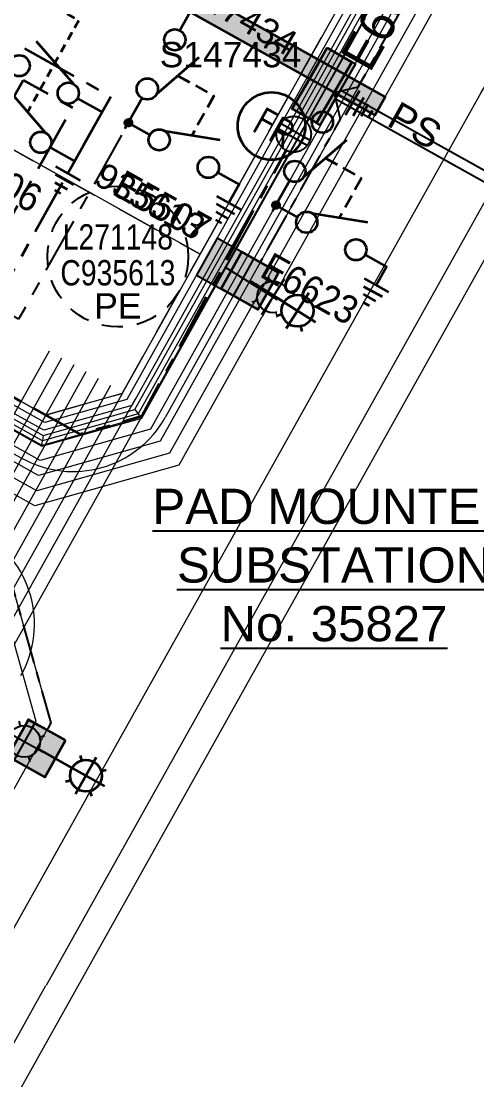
# Model space of a CAD drawing. Header units: metres. Extents: x 0 to 311631, y 0 to 6270612.
# Drawn here: x 311263.6 to 311296, y 6270186 to 6270261.2 of the extents above; entities that cross this region are included whole.
import ezdxf
from ezdxf.enums import TextEntityAlignment as Align

# ---------------------------------------------------------------- set-up
doc = ezdxf.new("R2010")
doc.units = ezdxf.units.M
for name, pattern in [('Cable Exist UG', [7, 4, -1, 1, -1]), ('CENTERX2', [4, 2.5, -0.5, 0.5, -0.5]), ('Dash', [5, 3, -2]), ('DASHED', [19.05, 12.7, -6.35])]:
    doc.linetypes.add(name, pattern=pattern)
doc.layers.get('0').update_dxf_attribs({"color": 6})
for name, color, linetype, lineweight in [('_User Miscellaneous1', 30, 'Continuous', 13), ('_User_HV_Exist', 1, 'Continuous', 35), ('_User_LV_Exist', 5, 'Continuous', 35), ('_User_SL_Exist', 4, 'Continuous', 35), ('Cadastre Developer_SP_EXT', 98, 'Continuous', 15), ('Cadastre Developer_SP_NEW', 92, 'Continuous', 15)]:
    doc.layers.add(name, color=color, linetype=linetype, lineweight=lineweight)
doc.layers.add('_User Miscellaneous10', color=252, linetype='Continuous', lineweight=13, plot=False, transparency=0.75)
doc.layers.add('Cadastre Roads_SP_NEW', color=214, linetype='Continuous', lineweight=15, transparency=0.65)
for name, color, linetype in [('Equip_LV_NEW', 2, 'Continuous'), ('Equip_SP_SL_EXT', 7, 'Continuous'), ('Equip_SP_SL_NEW', 2, 'Continuous'), ('Mains_HV_New_V17', 2, 'Cable x'), ('Mains_LV_New_T84', 2, 'Cable x'), ('Notes_SL_MISC', 4, 'Continuous'), ('SupportsUG_SP_LV_EXT', 7, 'Continuous'), ('SupportsUG_SP_LV_NEW', 2, 'Continuous'), ('SupportsUG_SP_LV_SL_NEW', 2, 'Continuous')]:
    doc.layers.add(name, color=color, linetype=linetype)
doc.styles.add('ARIAL', font='arial.ttf', dxfattribs={"height": 2})
doc.styles.add('iecISOCP', font='isocp.shx')
doc.styles.add('SL_LABEL', font='arial.ttf', dxfattribs={"height": 2})
doc.styles.get("Standard").update_dxf_attribs({"font": 'arial.ttf'})
doc.styles.add('SWG_LABEL', font='arial.ttf')
doc.styles.add('SWITCH_LABEL', font='arial.ttf', dxfattribs={"height": 2})
doc.linetypes.add('Cable E UG', pattern='A,5,-0.1,["E",Standard,S=1.5,R=0,X=0,Y=-0.75],-1.45', length=6.55)
doc.linetypes.add('Cable New UG', pattern='A,5.5,-0.01,["X",Standard,S=1.8,R=0,X=0,Y=-0.94],-1.7', length=7.21)
doc.linetypes.add('Cable x', pattern='A,4.5,-0.01,["X",Standard,S=1.25,R=0,X=0,Y=-0.65],-1.2', length=5.71)

# ---------------------------------------------------------------- blocks, each defined once
blk = doc.blocks.new('*U398')
at = {"style": 'SL_LABEL'}
for tag, height, rotation, flags, p in [('ASSET_NUM', 1, 327.75637, 8, (8.014, 5.244)), ('STREET_CODE', 0.001, 270, 9, (0.001, 0))]:
    blk.add_attdef(tag, text='', height=height, rotation=rotation, dxfattribs=dict(at, flags=flags)).set_placement(p, align=Align.MIDDLE_LEFT)
for tag, height, rotation, flags, p in [('LNUMBER', 1, 327.75637, 8, (6.947, 3.552)), ('LANTNUMBER', 0.2, 270, 9, (-1.4, 2.6)), ('LOUTREACH', 0.2, 270, 9, (-1.4, 2.2)), ('LOUTREACHVOCAB', 0.2, 270, 9, (-1.4, 2)), ('LRATECODE', 0.2, 270, 9, (-1.4, 1.8)), ('LREMOVE', 0.2, 270, 9, (-1.4, 1.6)), ('LREPLACE', 0.2, 270, 9, (-1.4, 1.4)), ('LTYPEVOCAB', 0.2, 270, 9, (-1.4, 1)), ('LEGEND', 0.2, 270, 9, (-1.4, 0.8)), ('LTYPE', 0.2, 270, 9, (-1.4, 1.2)), ('SUBURB', 0.2, 270, 9, (-1.4, 0.6)), ('STREETNAME', 0.2, 270, 9, (-1.4, 0.4)), ('LOCATION', 0.2, 270, 9, (-1.4, 0.2)), ('LNEW', 0.2, 270, 9, (-6.4, 0)), ('LMASTVOCAB', 0.2, 270, 9, (-6.2, 0)), ('LMAST', 0.2, 270, 9, (-6, 0)), ('LLAMPVOCAB', 0.2, 270, 9, (-5.8, 0)), ('LLAMP', 0.2, 270, 9, (-5.6, 0)), ('LEXIST', 0.2, 270, 9, (-5.4, 0)), ('LCHARGE3PERCENT', 0.2, 270, 9, (-5.2, 0)), ('LCHARGE3', 0.2, 270, 9, (-5, 0)), ('LCHARGE2PERCENT', 0.2, 270, 9, (-4.8, 0)), ('LCHARGE2', 0.2, 270, 9, (-4.6, 0)), ('LCHARGE1PERCENT', 0.2, 270, 9, (-4.4, 0)), ('LCHARGE1', 0.2, 270, 9, (-4.2, 0)), ('LCATEGORY', 0.2, 270, 9, (-4, 0)), ('LBRACKETVOCAB', 0.2, 270, 9, (-3.8, 0)), ('LBRACKET', 0.2, 270, 9, (-3.6, 0)), ('LKINGHEIGHT', 0.2, 270, 9, (-3.4, 0)), ('CREPLACE', 0.2, 270, 9, (-3.2, 0)), ('CREMOVE', 0.2, 270, 9, (-3, 0)), ('CNUMBER', 0.2, 270, 9, (-2.8, 0)), ('CNEW', 0.2, 270, 9, (-2.6, 0)), ('CEXIST', 0.2, 270, 9, (-2.4, 0)), ('USAGE', 0.2, 270, 9, (-2.2, 0)), ('STATE', 0.2, 270, 9, (-2, 0)), ('OWNED_BY', 0.2, 270, 9, (-1.8, 0)), ('ORIENTATION', 0.2, 270, 9, (-1.6, 0)), ('OPERATING_VOLTAGE', 0.2, 270, 9, (-1.4, 0)), ('MAINTAINED_BY', 0.2, 270, 9, (-1.4, -0.663)), ('NOTES', 0.2, 270, 9, (-1.4, 0)), ('NO_PHASES', 0.2, 270, 9, (-1.2, 0)), ('LANTERN_TYPE', 0.2, 270, 9, (-1, 0)), ('LANTERN_PURPOSE', 0.2, 270, 9, (-0.8, 0)), ('CONTROL_TYPE', 0.2, 270, 9, (-0.6, 0)), ('CONSTRUCTED_VOLTAGE', 0.2, 270, 9, (-0.4, 0))]:
    blk.add_attdef(tag, text='', height=height, rotation=rotation, dxfattribs=dict(flags=flags)).set_placement(p, align=Align.MIDDLE_LEFT)
for tag, p, height, flags in [('OPERATED_BY', (-1.4, -0.407), 0.2, 9), ('Z', (0, 0), 0.001, 1)]:
    blk.add_attdef(tag, p, '', height=height, rotation=270, dxfattribs=dict(flags=flags))
blk.add_wipeout([(6.37, 5.099), (5.274, 4.536), (4.042, 4.572), (3.48, 5.668), (3.515, 6.899), (4.612, 7.462), (5.843, 7.426), (6.406, 6.33)])
for p, q in [((1.56, 8.133), (3.991, 6.599)), ((3.674, 6.799), (6.211, 5.199)), ((5.743, 7.268), (4.142, 4.73)), ((4.612, 7.462), (4.694, 7.096)), ((5.743, 7.268), (5.543, 6.95)), ((6.406, 6.33), (6.04, 6.247)), ((3.48, 5.668), (3.846, 5.75)), ((5.894, 5.399), (6.211, 5.199)), ((4.343, 5.047), (4.142, 4.73)), ((5.274, 4.536), (5.191, 4.902))]:
    blk.add_line(p, q)
blk.add_circle((4.943, 5.999), 1.125)
blk = doc.blocks.new('*U392')
at = {"style": 'SL_LABEL'}
for tag, height, rotation, flags, p in [('ASSET_NUM', 1, 330.80001, 8, (8.158, 5.591)), ('STREET_CODE', 0.001, 270, 9, (0.001, 0))]:
    blk.add_attdef(tag, text='', height=height, rotation=rotation, dxfattribs=dict(at, flags=flags)).set_placement(p, align=Align.MIDDLE_LEFT)
for tag, height, rotation, flags, p in [('LNUMBER', 1, 330.80001, 8, (7.182, 3.845)), ('LANTNUMBER', 0.2, 270, 9, (-1.4, 2.6)), ('LOUTREACH', 0.2, 270, 9, (-1.4, 2.2)), ('LOUTREACHVOCAB', 0.2, 270, 9, (-1.4, 2)), ('LRATECODE', 0.2, 270, 9, (-1.4, 1.8)), ('LREMOVE', 0.2, 270, 9, (-1.4, 1.6)), ('LREPLACE', 0.2, 270, 9, (-1.4, 1.4)), ('LTYPEVOCAB', 0.2, 270, 9, (-1.4, 1)), ('LEGEND', 0.2, 270, 9, (-1.4, 0.8)), ('LTYPE', 0.2, 270, 9, (-1.4, 1.2)), ('SUBURB', 0.2, 270, 9, (-1.4, 0.6)), ('STREETNAME', 0.2, 270, 9, (-1.4, 0.4)), ('LOCATION', 0.2, 270, 9, (-1.4, 0.2)), ('LNEW', 0.2, 270, 9, (-6.4, 0)), ('LMASTVOCAB', 0.2, 270, 9, (-6.2, 0)), ('LMAST', 0.2, 270, 9, (-6, 0)), ('LLAMPVOCAB', 0.2, 270, 9, (-5.8, 0)), ('LLAMP', 0.2, 270, 9, (-5.6, 0)), ('LEXIST', 0.2, 270, 9, (-5.4, 0)), ('LCHARGE3PERCENT', 0.2, 270, 9, (-5.2, 0)), ('LCHARGE3', 0.2, 270, 9, (-5, 0)), ('LCHARGE2PERCENT', 0.2, 270, 9, (-4.8, 0)), ('LCHARGE2', 0.2, 270, 9, (-4.6, 0)), ('LCHARGE1PERCENT', 0.2, 270, 9, (-4.4, 0)), ('LCHARGE1', 0.2, 270, 9, (-4.2, 0)), ('LCATEGORY', 0.2, 270, 9, (-4, 0)), ('LBRACKETVOCAB', 0.2, 270, 9, (-3.8, 0)), ('LBRACKET', 0.2, 270, 9, (-3.6, 0)), ('LKINGHEIGHT', 0.2, 270, 9, (-3.4, 0)), ('CREPLACE', 0.2, 270, 9, (-3.2, 0)), ('CREMOVE', 0.2, 270, 9, (-3, 0)), ('CNUMBER', 0.2, 270, 9, (-2.8, 0)), ('CNEW', 0.2, 270, 9, (-2.6, 0)), ('CEXIST', 0.2, 270, 9, (-2.4, 0)), ('USAGE', 0.2, 270, 9, (-2.2, 0)), ('STATE', 0.2, 270, 9, (-2, 0)), ('OWNED_BY', 0.2, 270, 9, (-1.8, 0)), ('ORIENTATION', 0.2, 270, 9, (-1.6, 0)), ('OPERATING_VOLTAGE', 0.2, 270, 9, (-1.4, 0)), ('MAINTAINED_BY', 0.2, 270, 9, (-1.4, -0.663)), ('NOTES', 0.2, 270, 9, (-1.4, 0)), ('NO_PHASES', 0.2, 270, 9, (-1.2, 0)), ('LANTERN_TYPE', 0.2, 270, 9, (-1, 0)), ('LANTERN_PURPOSE', 0.2, 270, 9, (-0.8, 0)), ('CONTROL_TYPE', 0.2, 270, 9, (-0.6, 0)), ('CONSTRUCTED_VOLTAGE', 0.2, 270, 9, (-0.4, 0))]:
    blk.add_attdef(tag, text='', height=height, rotation=rotation, dxfattribs=dict(flags=flags)).set_placement(p, align=Align.MIDDLE_LEFT)
for tag, p, height, flags in [('OPERATED_BY', (-1.4, -0.407), 0.2, 9), ('Z', (0, 0), 0.001, 1)]:
    blk.add_attdef(tag, p, '', height=height, rotation=270, dxfattribs=dict(flags=flags))
blk.add_wipeout([(6.524, 5.358), (5.46, 4.738), (4.228, 4.708), (3.608, 5.773), (3.578, 7.005), (4.643, 7.625), (5.875, 7.655), (6.495, 6.59)])
for p, q in [((1.56, 8.133), (4.069, 6.73)), ((4.643, 7.625), (4.745, 7.264)), ((3.742, 6.913), (6.361, 5.45)), ((5.783, 7.491), (4.32, 4.872)), ((5.783, 7.491), (5.6, 7.164)), ((6.495, 6.59), (6.134, 6.488)), ((3.608, 5.773), (3.969, 5.875)), ((6.033, 5.633), (6.361, 5.45)), ((4.502, 5.199), (4.32, 4.872)), ((5.46, 4.738), (5.358, 5.099))]:
    blk.add_line(p, q)
blk.add_circle((5.051, 6.181), 1.125)
blk = doc.blocks.new('*U389')
at = {"width": 0.9}
blk.add_attdef('ASSET_NUM', text='', height=2, dxfattribs=at).set_placement((4, 2), align=Align.MIDDLE_LEFT)
for tag, p, flags in [('SUBURB', (-2, 0), 1), ('STREETNAME', (-1.8, 0), 9), ('PARENT', (-1.6, 0), 9), ('NOTES', (-1.4, 0), 9), ('LOCATION', (-1.2, 0), 9), ('LEGEND', (-1, 0), 9), ('USAGE', (-0.8, 0), 9), ('SUPPORT_TYPE', (-0.6, 0), 9), ('STATE', (-0.4, 0), 9), ('OWNED_BY', (-0.2, 0), 9)]:
    blk.add_attdef(tag, p, '', height=0.2, rotation=270, dxfattribs=dict(flags=flags))
blk.add_wipeout([(1, 2.5), (1, -2.5), (-1, -2.5), (-1, 2.5)])
at = {"layer": 'SupportsUG_SP_LV_EXT'}
h = blk.add_hatch(color=256, dxfattribs=at)
h.dxf.hatch_style = 1
h.paths.add_polyline_path([(-1, 2.5), (-1, -1.25), (-1, 1.25), (-1, -2.5), (1, -2.5), (1, 2.5)])
blk.add_lwpolyline([(-1, 2.5), (-1, -1.25), (-1, 1.25), (-1, -2.5), (1, -2.5), (1, 2.5)], close=True)
blk = doc.blocks.new('*U399')
at = {"layer": 'Equip_SP_SL_EXT'}
h = blk.add_hatch(color=256, dxfattribs=at)
h.dxf.hatch_style = 1
h.paths.add_polyline_path([(-2.112, 0.199), (-0.199, -2.112), (2.112, -0.199), (0.199, 2.112)])
blk.add_lwpolyline([(-2.112, 0.199), (-0.199, -2.112), (2.112, -0.199), (0.199, 2.112)], close=True)
at = {"width": 0.9, "flags": 8}
blk.add_attdef('ASSET_NUM', text='', height=2, dxfattribs=at).set_placement((4, 2), align=Align.MIDDLE_LEFT)
at = {"flags": 1}
blk.add_attdef('Z', (-2.351, -1.813), '', height=0.2, rotation=270, dxfattribs=at)
at = {"flags": 9}
for tag, p in [('NOTES', (-2, -1.813)), ('SUBURB', (-1.8, -1.813)), ('STREETNAME', (-1.6, -1.813)), ('LOCATION', (-1.4, -1.813)), ('LEGEND', (-1.2, -1.813)), ('USAGE', (-1, -1.813)), ('STATE', (-0.8, -1.813)), ('OWNED_BY', (-0.6, -1.813)), ('COLUMN_TYPE', (-0.4, -1.813)), ('STREET_CODE', (-0.2, -1.813)), ('STRUCTURE_PLANT_NUMBER', (0.031, -1.813))]:
    blk.add_attdef(tag, text='', height=0.2, rotation=270, dxfattribs=at).set_placement(p, align=Align.MIDDLE_LEFT)
blk = doc.blocks.new('LV_UG_LINKS_CLOSED_NEW')
at = {"layer": 'Equip_LV_NEW'}
for tag, flags, p in [('CONSTRUCTED_VOLTAGE', 9, (3.167, -1.833)), ('OPERATING_VOLTAGE', 9, (3.167, -2.167)), ('ORIENTATION', 9, (3.167, -2.333)), ('NO_PHASES', 9, (3.167, -2)), ('STATE', 9, (3.167, -2.5)), ('SWITCH_TYPE', 9, (3.167, -2.667)), ('USAGE', 9, (3.167, -2.833)), ('NOTES', 9, (3.167, -3)), ('TYPE', 9, (3.167, -3.833)), ('OWNED_BY', 9, (3.167, -3.167)), ('OPERATED_BY', 9, (3.167, -3.333)), ('MAINTAINED_BY', 9, (3.167, -3.5)), ('NUMBER_OF_PHASES', 9, (3.167, -3.667)), ('Z', 1, (3.167, -4))]:
    blk.add_attdef(tag, text='', height=0.167, dxfattribs=dict(at, flags=flags)).set_placement(p, align=Align.MIDDLE_LEFT)
blk.add_wipeout([(4, 1.25), (3.969, 1.25), (3.939, 1.248), (3.908, 1.247), (3.877, 1.244), (3.847, 1.241), (3.817, 1.236), (3.786, 1.232), (3.756, 1.226), (3.726, 1.22), (3.696, 1.213), (3.667, 1.205), (3.637, 1.196), (3.608, 1.187), (3.579, 1.177), (3.55, 1.166), (3.522, 1.155), (3.493, 1.143), (3.466, 1.13), (3.438, 1.117), (3.411, 1.102), (3.384, 1.088), (3.357, 1.072), (3.331, 1.056), (3.306, 1.039), (3.28, 1.022), (3.255, 1.004), (3.231, 0.985), (3.207, 0.966), (3.184, 0.947), (3.161, 0.926), (3.138, 0.905), (3.116, 0.884), (3.095, 0.862), (3.074, 0.839), (3.053, 0.816), (3.034, 0.793), (3.015, 0.769), (2.996, 0.745), (2.978, 0.72), (2.961, 0.694), (2.944, 0.669), (2.928, 0.643), (2.912, 0.616), (2.898, 0.589), (2.883, 0.562), (2.87, 0.534), (2.857, 0.507), (2.845, 0.478), (2.834, 0.45), (2.823, 0.421), (2.813, 0.392), (2.804, 0.363), (2.795, 0.333), (2.787, 0.304), (2.78, 0.274), (2.774, 0.244), (2.768, 0.214), (2.764, 0.183), (2.759, 0.153), (2.756, 0.123), (2.753, 0.092), (2.752, 0.061), (2.75, 0.031), (2.75, 0), (2.75, -0.031), (2.752, -0.061), (2.753, -0.092), (2.756, -0.123), (2.759, -0.153), (2.764, -0.183), (2.768, -0.214), (2.774, -0.244), (2.78, -0.274), (2.787, -0.304), (2.795, -0.333), (2.804, -0.363), (2.813, -0.392), (2.823, -0.421), (2.834, -0.45), (2.845, -0.478), (2.857, -0.507), (2.87, -0.534), (2.883, -0.562), (2.898, -0.589), (2.912, -0.616), (2.928, -0.643), (2.944, -0.669), (2.961, -0.694), (2.978, -0.72), (2.996, -0.745), (3.015, -0.769), (3.034, -0.793), (3.053, -0.816), (3.074, -0.839), (3.095, -0.862), (3.116, -0.884), (3.138, -0.905), (3.161, -0.926), (3.184, -0.947), (3.207, -0.966), (3.231, -0.985), (3.255, -1.004), (3.28, -1.022), (3.306, -1.039), (3.331, -1.056), (3.357, -1.072), (3.384, -1.088), (3.411, -1.102), (3.438, -1.117), (3.466, -1.13), (3.493, -1.143), (3.522, -1.155), (3.55, -1.166), (3.579, -1.177), (3.608, -1.187), (3.637, -1.196), (3.667, -1.205), (3.696, -1.213), (3.726, -1.22), (3.756, -1.226), (3.786, -1.232), (3.817, -1.236), (3.847, -1.241), (3.877, -1.244), (3.908, -1.247), (3.939, -1.248), (3.969, -1.25), (4, -1.25), (4.031, -1.25), (4.061, -1.248), (4.092, -1.247), (4.123, -1.244), (4.153, -1.241), (4.183, -1.236), (4.214, -1.232), (4.244, -1.226), (4.274, -1.22), (4.304, -1.213), (4.333, -1.205), (4.363, -1.196), (4.392, -1.187), (4.421, -1.177), (4.45, -1.166), (4.478, -1.155), (4.507, -1.143), (4.534, -1.13), (4.562, -1.117), (4.589, -1.102), (4.616, -1.088), (4.643, -1.072), (4.669, -1.056), (4.694, -1.039), (4.72, -1.022), (4.745, -1.004), (4.769, -0.985), (4.793, -0.966), (4.816, -0.947), (4.839, -0.926), (4.862, -0.905), (4.884, -0.884), (4.905, -0.862), (4.926, -0.839), (4.947, -0.816), (4.966, -0.793), (4.985, -0.769), (5.004, -0.745), (5.022, -0.72), (5.039, -0.694), (5.056, -0.669), (5.072, -0.643), (5.088, -0.616), (5.102, -0.589), (5.117, -0.562), (5.13, -0.534), (5.143, -0.507), (5.155, -0.478), (5.166, -0.45), (5.177, -0.421), (5.187, -0.392), (5.196, -0.363), (5.205, -0.333), (5.213, -0.304), (5.22, -0.274), (5.226, -0.244), (5.232, -0.214), (5.236, -0.183), (5.241, -0.153), (5.244, -0.123), (5.247, -0.092), (5.248, -0.061), (5.25, -0.031), (5.25, 0), (5.25, 0.031), (5.248, 0.061), (5.247, 0.092), (5.244, 0.123), (5.241, 0.153), (5.236, 0.183), (5.232, 0.214), (5.226, 0.244), (5.22, 0.274), (5.213, 0.304), (5.205, 0.333), (5.196, 0.363), (5.187, 0.392), (5.177, 0.421), (5.166, 0.45), (5.155, 0.478), (5.143, 0.507), (5.13, 0.534), (5.117, 0.562), (5.102, 0.589), (5.088, 0.616), (5.072, 0.643), (5.056, 0.669), (5.039, 0.694), (5.022, 0.72), (5.004, 0.745), (4.985, 0.769), (4.966, 0.793), (4.947, 0.816), (4.926, 0.839), (4.905, 0.862), (4.884, 0.884), (4.862, 0.905), (4.839, 0.926), (4.816, 0.947), (4.793, 0.966), (4.769, 0.985), (4.745, 1.004), (4.72, 1.022), (4.694, 1.039), (4.669, 1.056), (4.643, 1.072), (4.616, 1.088), (4.589, 1.102), (4.562, 1.117), (4.534, 1.13), (4.507, 1.143), (4.478, 1.155), (4.45, 1.166), (4.421, 1.177), (4.392, 1.187), (4.363, 1.196), (4.333, 1.205), (4.304, 1.213), (4.274, 1.22), (4.244, 1.226), (4.214, 1.232), (4.183, 1.236), (4.153, 1.241), (4.123, 1.244), (4.092, 1.247), (4.061, 1.248), (4.031, 1.25)]).dxf.layer = 'Equip_LV_NEW'
for p, q in [((3.792, 1.232), (3.792, -1.232)), ((4.208, 1.232), (4.208, -1.232))]:
    blk.add_line(p, q, dxfattribs=at)
at = {"layer": 'Equip_LV_NEW', "flags": 128}
blk.add_lwpolyline([(4, 1.25), (3.969, 1.25), (3.939, 1.248), (3.908, 1.247), (3.877, 1.244), (3.847, 1.241), (3.817, 1.236), (3.786, 1.232), (3.756, 1.226), (3.726, 1.22), (3.696, 1.213), (3.667, 1.205), (3.637, 1.196), (3.608, 1.187), (3.579, 1.177), (3.55, 1.166), (3.522, 1.155), (3.493, 1.143), (3.466, 1.13), (3.438, 1.117), (3.411, 1.102), (3.384, 1.088), (3.357, 1.072), (3.331, 1.056), (3.306, 1.039), (3.28, 1.022), (3.255, 1.004), (3.231, 0.985), (3.207, 0.966), (3.184, 0.947), (3.161, 0.926), (3.138, 0.905), (3.116, 0.884), (3.095, 0.862), (3.074, 0.839), (3.053, 0.816), (3.034, 0.793), (3.015, 0.769), (2.996, 0.745), (2.978, 0.72), (2.961, 0.694), (2.944, 0.669), (2.928, 0.643), (2.912, 0.616), (2.898, 0.589), (2.883, 0.562), (2.87, 0.534), (2.857, 0.507), (2.845, 0.478), (2.834, 0.45), (2.823, 0.421), (2.813, 0.392), (2.804, 0.363), (2.795, 0.333), (2.787, 0.304), (2.78, 0.274), (2.774, 0.244), (2.768, 0.214), (2.764, 0.183), (2.759, 0.153), (2.756, 0.123), (2.753, 0.092), (2.752, 0.061), (2.75, 0.031), (2.75, 0), (2.75, -0.031), (2.752, -0.061), (2.753, -0.092), (2.756, -0.123), (2.759, -0.153), (2.764, -0.183), (2.768, -0.214), (2.774, -0.244), (2.78, -0.274), (2.787, -0.304), (2.795, -0.333), (2.804, -0.363), (2.813, -0.392), (2.823, -0.421), (2.834, -0.45), (2.845, -0.478), (2.857, -0.507), (2.87, -0.534), (2.883, -0.562), (2.898, -0.589), (2.912, -0.616), (2.928, -0.643), (2.944, -0.669), (2.961, -0.694), (2.978, -0.72), (2.996, -0.745), (3.015, -0.769), (3.034, -0.793), (3.053, -0.816), (3.074, -0.839), (3.095, -0.862), (3.116, -0.884), (3.138, -0.905), (3.161, -0.926), (3.184, -0.947), (3.207, -0.966), (3.231, -0.985), (3.255, -1.004), (3.28, -1.022), (3.306, -1.039), (3.331, -1.056), (3.357, -1.072), (3.384, -1.088), (3.411, -1.102), (3.438, -1.117), (3.466, -1.13), (3.493, -1.143), (3.522, -1.155), (3.55, -1.166), (3.579, -1.177), (3.608, -1.187), (3.637, -1.196), (3.667, -1.205), (3.696, -1.213), (3.726, -1.22), (3.756, -1.226), (3.786, -1.232), (3.817, -1.236), (3.847, -1.241), (3.877, -1.244), (3.908, -1.247), (3.939, -1.248), (3.969, -1.25), (4, -1.25), (4.031, -1.25), (4.061, -1.248), (4.092, -1.247), (4.123, -1.244), (4.153, -1.241), (4.183, -1.236), (4.214, -1.232), (4.244, -1.226), (4.274, -1.22), (4.304, -1.213), (4.333, -1.205), (4.363, -1.196), (4.392, -1.187), (4.421, -1.177), (4.45, -1.166), (4.478, -1.155), (4.507, -1.143), (4.534, -1.13), (4.562, -1.117), (4.589, -1.102), (4.616, -1.088), (4.643, -1.072), (4.669, -1.056), (4.694, -1.039), (4.72, -1.022), (4.745, -1.004), (4.769, -0.985), (4.793, -0.966), (4.816, -0.947), (4.839, -0.926), (4.862, -0.905), (4.884, -0.884), (4.905, -0.862), (4.926, -0.839), (4.947, -0.816), (4.966, -0.793), (4.985, -0.769), (5.004, -0.745), (5.022, -0.72), (5.039, -0.694), (5.056, -0.669), (5.072, -0.643), (5.088, -0.616), (5.102, -0.589), (5.117, -0.562), (5.13, -0.534), (5.143, -0.507), (5.155, -0.478), (5.166, -0.45), (5.177, -0.421), (5.187, -0.392), (5.196, -0.363), (5.205, -0.333), (5.213, -0.304), (5.22, -0.274), (5.226, -0.244), (5.232, -0.214), (5.236, -0.183), (5.241, -0.153), (5.244, -0.123), (5.247, -0.092), (5.248, -0.061), (5.25, -0.031), (5.25, 0), (5.25, 0.031), (5.248, 0.061), (5.247, 0.092), (5.244, 0.123), (5.241, 0.153), (5.236, 0.183), (5.232, 0.214), (5.226, 0.244), (5.22, 0.274), (5.213, 0.304), (5.205, 0.333), (5.196, 0.363), (5.187, 0.392), (5.177, 0.421), (5.166, 0.45), (5.155, 0.478), (5.143, 0.507), (5.13, 0.534), (5.117, 0.562), (5.102, 0.589), (5.088, 0.616), (5.072, 0.643), (5.056, 0.669), (5.039, 0.694), (5.022, 0.72), (5.004, 0.745), (4.985, 0.769), (4.966, 0.793), (4.947, 0.816), (4.926, 0.839), (4.905, 0.862), (4.884, 0.884), (4.862, 0.905), (4.839, 0.926), (4.816, 0.947), (4.793, 0.966), (4.769, 0.985), (4.745, 1.004), (4.72, 1.022), (4.694, 1.039), (4.669, 1.056), (4.643, 1.072), (4.616, 1.088), (4.589, 1.102), (4.562, 1.117), (4.534, 1.13), (4.507, 1.143), (4.478, 1.155), (4.45, 1.166), (4.421, 1.177), (4.392, 1.187), (4.363, 1.196), (4.333, 1.205), (4.304, 1.213), (4.274, 1.22), (4.244, 1.226), (4.214, 1.232), (4.183, 1.236), (4.153, 1.241), (4.123, 1.244), (4.092, 1.247), (4.061, 1.248), (4.031, 1.25)], close=True, dxfattribs=at)
at = {"layer": 'Equip_LV_NEW', "flags": 9}
blk.add_attdef('ACTUAL_STATUS', text='', height=0.167, dxfattribs=at).set_placement((3.167, -1.667), align=Align.MIDDLE_LEFT)
blk = doc.blocks.new('*U397')
at = {"layer": '_User_LV_Exist'}
for p, q in [((2.5, 1), (2.5, -1)), ((3, 0.75), (3, -0.75)), ((3.5, 0.5), (3.5, -0.5)), ((4, 0.25), (4, -0.25))]:
    blk.add_line(p, q, dxfattribs=at)
at = {"width": 0.9}
blk.add_attdef('ASSET_NUM', text='', height=2, dxfattribs=at).set_placement((4, 2), align=Align.MIDDLE_LEFT)
for tag, p, flags in [('SUBURB', (-2, 0), 1), ('STREETNAME', (-1.8, 0), 9), ('PARENT', (-1.6, 0), 9), ('NOTES', (-1.4, 0), 9), ('LOCATION', (-1.2, 0), 9), ('LEGEND', (-1, 0), 9), ('USAGE', (-0.8, 0), 9), ('SUPPORT_TYPE', (-0.6, 0), 9), ('STATE', (-0.4, 0), 9), ('OWNED_BY', (-0.2, 0), 9)]:
    blk.add_attdef(tag, p, '', height=0.2, rotation=270, dxfattribs=dict(flags=flags))
blk.add_wipeout([(1, 2.5), (1, -2.5), (-1, -2.5), (-1, 2.5)])
at = {"layer": 'SupportsUG_SP_LV_EXT'}
h = blk.add_hatch(color=256, dxfattribs=at)
h.dxf.hatch_style = 1
h.paths.add_polyline_path([(-1, 2.5), (-1, -1.25), (-1, 1.25), (-1, -2.5), (1, -2.5), (1, 2.5)])
blk.add_lwpolyline([(-1, 2.5), (-1, -1.25), (-1, 1.25), (-1, -2.5), (1, -2.5), (1, 2.5)], close=True)
at = {"layer": '_User_LV_Exist'}
blk.add_line((1, 0), (2.5, 0), dxfattribs=at)
at = {"layer": 'Equip_LV_NEW', "ltscale": 10, "rotation": 270}
blk.add_blockref('LV_UG_LINKS_CLOSED_NEW', (0, 0), dxfattribs=at)
blk = doc.blocks.new('*U379')
at = {"layer": '_User_LV_Exist'}
blk.add_line((7.5, 0), (6.8, 0), dxfattribs=at)
blk.add_lwpolyline([(1.2, 0), (0, 0)], dxfattribs=at)
at = {"layer": '_User_LV_Exist', "flags": 128}
for points in [[(5.68, -0.733), (2.317, 0.735)], [(5.68, 0.733), (2.317, -0.735)]]:
    blk.add_lwpolyline(points, dxfattribs=at)
at = {"layer": '_User_LV_Exist'}
for centre in [(2, 0), (6, 0)]:
    blk.add_circle(centre, 0.8, dxfattribs=at)
blk = doc.blocks.new('*U380')
at = {"layer": '_User_LV_Exist'}
for p, q in [((2.775, 0.1), (5.225, 0.1)), ((2.8, 0.05), (5.2, 0.05)), ((2.8, 0), (5.2, 0)), ((7.5, 0), (6.8, 0)), ((7.5, 0), (9.5, 0)), ((8.5, 0.5), (9.5, 0)), ((9.5, 0), (8.5, -0.5)), ((2.775, -0.1), (5.225, -0.1)), ((2.8, -0.05), (5.2, -0.05))]:
    blk.add_line(p, q, dxfattribs=at)
blk.add_lwpolyline([(1.2, 0), (0, 0)], dxfattribs=at)
for centre in [(2, 0), (6, 0)]:
    blk.add_circle(centre, 0.8, dxfattribs=at)
at = {"layer": '_User_LV_Exist', "insert": (10.75, 0), "char_height": 1.8, "attachment_point": 5, "rotation": 90}
blk.add_mtext('TRF', dxfattribs=at)
blk = doc.blocks.new('*U382')
at = {"layer": '_User_LV_Exist'}
h = blk.add_hatch(color=256, dxfattribs=at)
h.dxf.hatch_style = 1
h.paths.add_polyline_path([(0, 20), (-1.5, 20), (-1.5, 0), (0, 0)])
for p, q in [((0, 18), (0.5, 18)), ((0, 14), (0.5, 14)), ((0, 10), (0.5, 10)), ((0, 6), (0.5, 6)), ((0, 2), (0.5, 2))]:
    blk.add_line(p, q, dxfattribs=at)
blk.add_lwpolyline([(0, 0), (0, 20), (-1.5, 20), (-1.5, 0)], close=True, dxfattribs=at)
for name, p in [('*U379', (0, 18)), ('*U379', (0, 14)), ('*U380', (0, 10)), ('*U379', (0, 6)), ('*U379', (0, 2))]:
    blk.add_blockref(name, p, dxfattribs=at)
at = {"layer": '_User_LV_Exist', "char_height": 2, "attachment_point": 5, "rotation": 90, "style": 'ARIAL'}
for s, insert in [('V', (-3.5, 18)), ('U', (-3.5, 14)), ('T', (-3.5, 10)), ('S', (-3.5, 6)), ('R', (-3.5, 2))]:
    blk.add_mtext(s, dxfattribs=dict(at, insert=insert))
blk = doc.blocks.new('*U285')
at = {"linetype": 'Dash', "ltscale": 0.5}
blk.add_circle((0, 0), 5, dxfattribs=at)
at = {"insert": (0, -2.6), "char_height": 1.8, "attachment_point": 2}
blk.add_mtext('PE', dxfattribs=at)
at = {"width": 0.8}
blk.add_attdef('SNUMBER', text='', height=1.8, dxfattribs=at).set_placement((0, 0.5), align=Align.CENTER)
at = {"flags": 1}
blk.add_attdef('Z', (0, 0), '', height=0.2, dxfattribs=at)
at = {"width": 0.8}
blk.add_attdef('CNUMBER', text='', height=1.8, dxfattribs=at).set_placement((0, -0.25), align=Align.TOP_CENTER)
blk = doc.blocks.new('*U393')
at = {"layer": 'Equip_SP_SL_EXT'}
h = blk.add_hatch(color=256, dxfattribs=at)
h.dxf.hatch_style = 1
h.paths.add_polyline_path([(2.112, -0.199), (0.199, 2.112), (-2.112, 0.199), (-0.199, -2.112)])
blk.add_lwpolyline([(2.112, -0.199), (0.199, 2.112), (-2.112, 0.199), (-0.199, -2.112)], close=True)
at = {"width": 0.9, "flags": 8}
blk.add_attdef('ASSET_NUM', text='', height=2, dxfattribs=at).set_placement((4, 2), align=Align.MIDDLE_LEFT)
at = {"flags": 1}
blk.add_attdef('Z', (-2.351, -1.813), '', height=0.2, rotation=270, dxfattribs=at)
at = {"flags": 9}
for tag, p in [('NOTES', (-2, -1.813)), ('SUBURB', (-1.8, -1.813)), ('STREETNAME', (-1.6, -1.813)), ('LOCATION', (-1.4, -1.813)), ('LEGEND', (-1.2, -1.813)), ('USAGE', (-1, -1.813)), ('STATE', (-0.8, -1.813)), ('OWNED_BY', (-0.6, -1.813)), ('COLUMN_TYPE', (-0.4, -1.813)), ('STREET_CODE', (-0.2, -1.813)), ('STRUCTURE_PLANT_NUMBER', (0.031, -1.813))]:
    blk.add_attdef(tag, text='', height=0.2, rotation=270, dxfattribs=at).set_placement(p, align=Align.MIDDLE_LEFT)
blk = doc.blocks.new('SWG_SIE_ES_NEW')
for p, q in [((2.5, 0.75), (6.259, 2.118)), ((8, -1.5), (10, -1.5)), ((8.25, -2), (9.75, -2)), ((8.5, -2.5), (9.5, -2.5)), ((8.75, -3), (9.25, -3))]:
    blk.add_line(p, q)
blk.add_lwpolyline([(1.75, 0), (0, 0)])
at = {"flags": 128}
blk.add_lwpolyline([(7.25, 0), (9, 0), (9, -1.5)], dxfattribs=at)
for centre in [(2.5, 0), (6.5, 0)]:
    blk.add_circle(centre, 0.75)
at = {"flags": 1}
blk.add_attdef('Z', (0.121, -0.013), '', height=0.2, dxfattribs=at)
at = {"style": 'SWITCH_LABEL', "flags": 9}
blk.add_attdef('STREET_CODE', text='', height=0.2, dxfattribs=at).set_placement((0.121, -0.213), align=Align.MIDDLE_LEFT)
at = {"flags": 9}
for tag, p in [('ORIENTATION', (0.121, -0.413)), ('USAGE', (0.121, -0.813)), ('PARENT', (0.121, -0.613)), ('SUBURB', (0.121, -1.013)), ('STREETNAME', (0.121, -1.213)), ('LOCATION', (0.121, -1.413)), ('OPERATED_BY', (0.103, -2.047)), ('OWNED_BY', (0.11, -1.824)), ('MAINTAINED_BY', (0.102, -2.253)), ('NOTES', (0.121, -1.613))]:
    blk.add_attdef(tag, text='', height=0.2, dxfattribs=at).set_placement(p, align=Align.MIDDLE_LEFT)
at = {"style": 'ARIAL', "width": 0.9, "flags": 8}
blk.add_attdef('ASSET_NUM', text='', height=2, dxfattribs=at).set_placement((5.75, -4.5), align=Align.MIDDLE_CENTER)
blk = doc.blocks.new('SWG_SIE_SU_NEW')
at = {"linetype": 'CENTERX2'}
h = blk.add_hatch(color=256, dxfattribs=at)
h.dxf.hatch_style = 1
edge = h.paths.add_edge_path()
edge.add_arc((9, 0), 0.25, 0, 360)
at = {"linetype": 'Continuous'}
blk.add_line((6.25, 0.75), (2.491, 2.118), dxfattribs=at)
at = {"linetype": 'CENTERX2'}
for p, q in [((0, 0), (1.5, 0)), ((7, 0), (10, 0))]:
    blk.add_line(p, q, dxfattribs=at)
at = {"linetype": 'DASHED', "ltscale": 0.075}
blk.add_lwpolyline([(4.371, 1.434), (4.371, 4.371), (7.566, 4.371)], dxfattribs=at)
for centre in [(2.25, 0), (6.25, 0)]:
    blk.add_circle(centre, 0.75)
at = {"linetype": 'CENTERX2'}
blk.add_circle((9, 0), 0.25, dxfattribs=at)
at = {"flags": 8}
blk.add_attdef('ASSET_NUM', text='', height=2, rotation=180, dxfattribs=at).set_placement((-3, 0.012), align=Align.MIDDLE_LEFT)
at = {"flags": 1}
blk.add_attdef('Z', (0, 0), '', height=0.2, dxfattribs=at)
at = {"style": 'SWITCH_LABEL', "flags": 9}
blk.add_attdef('STREET_CODE', text='', height=0.2, dxfattribs=at).set_placement((0, 0), align=Align.MIDDLE_LEFT)
at = {"flags": 9}
for tag, p in [('ORIENTATION', (0, -0.2)), ('SUBURB', (0, -0.8)), ('USAGE', (0, -0.6)), ('PARENT', (0, -0.4)), ('STREETNAME', (0, -1)), ('LOCATION', (0, -1.2)), ('NOTES', (0, -1.4)), ('OPERATED_BY', (-0.009, -1.841)), ('OWNED_BY', (-0.003, -1.619)), ('MAINTAINED_BY', (-0.011, -2.048))]:
    blk.add_attdef(tag, text='', height=0.2, dxfattribs=at).set_placement(p, align=Align.MIDDLE_LEFT)
blk = doc.blocks.new('FAULT_INDIC_SE')
blk.add_circle((0, 0), 2.4)
at = {"insert": (-1.152, 1.002), "char_height": 2, "width": 2.70423, "attachment_point": 1, "style": 'iecISOCP'}
blk.add_mtext('FR', dxfattribs=at)
blk = doc.blocks.new('SWG_FUSE_NEW')
at = {"linetype": 'CENTERX2'}
for p, q in [((1.031, 0.695), (4.469, -0.695)), ((1.031, -0.695), (4.469, 0.695))]:
    blk.add_line(p, q, dxfattribs=at)
for centre in [(0.75, 0), (4.75, 0)]:
    blk.add_circle(centre, 0.75)
blk = doc.blocks.new('*U407')
at = {"layer": '_User_HV_Exist', "linetype": 'Dash', "ltscale": 0.2}
for p, q in [((4.371, 1.434), (4.371, 5.371)), ((4.371, 5.371), (11.75, 5.371))]:
    blk.add_line(p, q, dxfattribs=at)
at = {"layer": '_User_HV_Exist'}
for p, q in [((6.25, 0.75), (2.491, 2.118)), ((0, 0), (1.5, 0)), ((7, 0), (8.5, 0)), ((14, 0), (18.5, 0)), ((17.5, 0.75), (18.5, 0)), ((18.5, 0), (17.5, -0.75))]:
    blk.add_line(p, q, dxfattribs=at)
for centre in [(2.25, 0), (6.25, 0)]:
    blk.add_circle(centre, 0.75, dxfattribs=at)
at = {"layer": '_User_HV_Exist', "linetype": 'CENTERX2', "rotation": 180}
blk.add_blockref('SWG_FUSE_NEW', (14, 0), dxfattribs=at)
at = {"layer": '_User_HV_Exist'}
blk.add_text('TRF', height=2.5, rotation=89.98256, dxfattribs=at).set_placement((21.515, -0.055), align=Align.MIDDLE_CENTER)
blk = doc.blocks.new('SWG_SIE_TRS_ES_NEW_1')
for p, q in [((7.25, 4.75), (3.491, 6.118)), ((8, 4), (10, 4)), ((10, 4), (10, -1)), ((7.25, 0.75), (3.491, 2.118)), ((8, 0), (10, 0)), ((9, -1), (11, -1)), ((9.25, -1.5), (10.75, -1.5)), ((9.5, -2), (10.5, -2)), ((9.75, -2.5), (10.25, -2.5))]:
    blk.add_line(p, q)
at = {"linetype": 'CENTERX2'}
for p, q in [((0.75, 4), (2.5, 4)), ((0.75, 0), (2.5, 0))]:
    blk.add_line(p, q, dxfattribs=at)
for centre in [(3.25, 4), (7.25, 4), (3.25, 0), (7.25, 0)]:
    blk.add_circle(centre, 0.75)
at = {"flags": 1}
blk.add_attdef('Z', (7.141, 3.512), '', height=0.2, dxfattribs=at)
at = {"style": 'SWITCH_LABEL', "flags": 9}
blk.add_attdef('STREET_CODE', text='', height=0.2, dxfattribs=at).set_placement((7.141, 3.312), align=Align.MIDDLE_LEFT)
at = {"flags": 9}
for tag, p in [('ORIENTATION', (7.141, 3.112)), ('PARENT', (7.141, 2.912)), ('SUBURB', (7.141, 2.512)), ('STREETNAME', (7.141, 2.312)), ('USAGE', (7.141, 2.712)), ('OPERATED_BY', (7.128, 1.466)), ('OWNED_BY', (7.135, 1.689)), ('LOCATION', (7.141, 2.112)), ('NOTES', (7.141, 1.912)), ('MAINTAINED_BY', (7.127, 1.259))]:
    blk.add_attdef(tag, text='', height=0.2, dxfattribs=at).set_placement(p, align=Align.MIDDLE_LEFT)
at = {"style": 'SWG_LABEL', "width": 0.9, "flags": 8}
blk.add_attdef('ASSET_NUM', text='', height=2, dxfattribs=at).set_placement((6.5, -3.75), align=Align.MIDDLE_CENTER)

msp = doc.modelspace()

# ---------------------------------------------------------------- linework, layer by layer
at = {"layer": '_User Miscellaneous1', "lineweight": -3, "ltscale": 0.7}
for p, q in [((311285.074, 6270256.18), (311285.249, 6270256.495)), ((311285.425, 6270256.809), (311285.249, 6270256.495)), ((311285.425, 6270256.809), (311299.217, 6270249.101)), ((311285.074, 6270256.18), (311298.866, 6270248.472))]:
    msp.add_line(p, q, dxfattribs=at)
at = {"layer": '_User Miscellaneous1'}
for p, q in [((311245.031, 6270242.23), (311265.11, 6270231.008)), ((311245.383, 6270242.858), (311265.2, 6270231.782)), ((311271.712, 6270233.625), (311276.815, 6270242.757)), ((311272.195, 6270233.013), (311277.444, 6270242.406)), ((311276.815, 6270242.757), (311277.13, 6270242.581)), ((311277.444, 6270242.406), (311277.13, 6270242.581)), ((311265.2, 6270231.782), (311271.712, 6270233.625)), ((311271.712, 6270233.625), (311271.953, 6270233.319)), ((311272.195, 6270233.013), (311271.953, 6270233.319)), ((311265.11, 6270231.008), (311272.195, 6270233.013)), ((311265.2, 6270231.782), (311265.155, 6270231.395)), ((311265.11, 6270231.008), (311265.155, 6270231.395))]:
    msp.add_line(p, q, dxfattribs=at)
at = {"layer": '_User Miscellaneous10', "flags": 128}
for points in [[(311265.617, 6270237.765), (311252.161, 6270213.688)], [(311266.49, 6270237.277), (311253.034, 6270213.2)], [(311267.363, 6270236.789), (311253.907, 6270212.712)]]:
    msp.add_lwpolyline(points, dxfattribs=at)
at = {"layer": 'Cadastre Developer_SP_EXT', "linetype": 'Dash'}
for points in [[(311299.147, 6270285.461), (311260.267, 6270270.443), (311283.497, 6270257.459), (311299.147, 6270285.461)], [(311260.267, 6270270.443), (311253.11, 6270257.637), (311276.34, 6270244.654), (311283.497, 6270257.459), (311260.267, 6270270.443)], [(311276.34, 6270244.654), (311253.11, 6270257.637), (311245.632, 6270244.254), (311265.369, 6270233.223), (311270.812, 6270234.764), (311276.34, 6270244.654)]]:
    msp.add_lwpolyline(points, close=True, dxfattribs=at)
at = {"layer": 'Cadastre Developer_SP_NEW'}
for p, q in [((311299.162, 6270285.489), (311276.341, 6270244.654)), ((311299.162, 6270285.489), (311276.341, 6270244.654)), ((311260.267, 6270270.442), (311283.497, 6270257.459)), ((311260.267, 6270270.442), (311283.497, 6270257.459)), ((311276.341, 6270244.654), (311253.11, 6270257.637)), ((311276.341, 6270244.654), (311253.11, 6270257.637)), ((311276.341, 6270244.654), (311270.813, 6270234.763)), ((311276.341, 6270244.654), (311270.813, 6270234.763)), ((311265.37, 6270233.223), (311245.631, 6270244.254)), ((311265.37, 6270233.223), (311245.631, 6270244.254)), ((311270.813, 6270234.763), (311265.37, 6270233.223)), ((311270.813, 6270234.763), (311265.37, 6270233.223))]:
    msp.add_line(p, q, dxfattribs=at)
at = {"layer": 'Cadastre Roads_SP_NEW'}
for p, q in [((311218.36, 6270255.486), (311263.662, 6270230.168)), ((311258.731, 6270180.78), (311265.387, 6270192.687))]:
    msp.add_line(p, q, dxfattribs=at)
msp.add_lwpolyline([(311292.064, 6270265.614, 0.130429), (311293.271, 6270270.336, -2.274938), (311303.671, 6270260.965, 0.246366), (311296.279, 6270256.143, 4.617667)], format="xyb", dxfattribs=at)
for centre, start, end in [((311267.321, 6270236.715), 240.8, 330.8), ((311257.076, 6270218.383), 330.8, 60.8)]:
    msp.add_arc(centre, 7.5, start, end, dxfattribs=at)

# ---------------------------------------------------------------- block references
at = {"layer": '_User_HV_Exist', "linetype": 'CENTERX2'}
ref = msp.add_blockref('*U407', (311265.166, 6270267.704), dxfattribs=dict(at, rotation=240.8000050661824))
ref.add_attrib('ASSET_NUM', 'E5503', dxfattribs={"layer": '0', "height": 2.5, "rotation": 60.75438, "style": 'SWG_LABEL'}).set_placement((311266.385, 6270269.886), align=Align.MIDDLE_LEFT)
at = {"layer": '_User_HV_Exist'}
ref = msp.add_blockref('SWG_SIE_TRS_ES_NEW_1', (311258.702, 6270256.138), dxfattribs=dict(at, rotation=330.8000050661823))
ref.add_attrib('ASSET_NUM', 'E5506', dxfattribs={"layer": '0', "height": 2, "rotation": 330.80001, "style": 'SWG_LABEL', "width": 0.9}).set_placement((311261.673, 6270250.181), align=Align.MIDDLE_CENTER)
at = {"layer": 'Equip_SP_SL_NEW', "linetype": 'Cable E UG', "lineweight": -3}
for name, p in [('*U398', (311276.564, 6270235.611)), ('*U392', (311258.816, 6270203.856))]:
    msp.add_blockref(name, p, dxfattribs=at)
at = {"layer": 'Mains_LV_New_T84', "color": 2, "linetype": 'Cable New UG', "ltscale": 0.7, "rotation": 60.80000504264444}
msp.add_blockref('*U382', (311260.89, 6270247.755), dxfattribs=at)
at = {"layer": 'Notes_SL_MISC', "linetype": 'ByBlock', "lineweight": -2}
ref = msp.add_blockref('*U285', (311270.501, 6270244.484), dxfattribs=at)
ref.add_attrib('SNUMBER', 'L271148', dxfattribs={"layer": '0', "height": 1.8, "width": 0.8}).set_placement((311270.501, 6270244.984), align=Align.CENTER)
ref.add_attrib('CNUMBER', 'C935613', dxfattribs={"height": 1.8, "width": 0.8}).set_placement((311270.501, 6270244.234), align=Align.TOP_CENTER)

# ---------------------------------------------------------------- texts
at = {"layer": '_User_HV_Exist', "linetype": 'Continuous', "lineweight": -3, "ltscale": 0.5, "insert": (311272.657, 6270227.991), "char_height": 2.5, "attachment_point": 1, "style": 'ARIAL'}
msp.add_mtext_dynamic_manual_height_columns('\\pi0.29918;{\\LPAD MOUNTED \\P\\pi2.0386;SUBSTATION \\P\\pi5.1286;No. 35827}', width=25.94966, gutter_width=9, heights=[0], dxfattribs=at)

# ---------------------------------------------------------------- next in the draw order: linework, layer by layer
at = {"layer": '_User Miscellaneous10', "flags": 128}
for points in [[(311268.236, 6270236.301), (311254.78, 6270212.224)], [(311269.109, 6270235.814), (311255.652, 6270211.736)], [(311269.982, 6270235.326), (311256.525, 6270211.249)], [(311270.855, 6270234.838), (311257.398, 6270210.761)], [(311271.728, 6270234.35), (311258.271, 6270210.273)]]:
    msp.add_lwpolyline(points, dxfattribs=at)
at = {"layer": '_User_SL_Exist', "color": 4, "linetype": 'Cable Exist UG', "lineweight": -3, "ltscale": 0.7, "flags": 128}
msp.add_lwpolyline([(311251.369, 6270231.472), (311253.346, 6270230.378), (311253.908, 6270227.256), (311262.671, 6270222.244), (311265.751, 6270211.358), (311265.472, 6270210.859)], dxfattribs=at)
at = {"layer": 'Cadastre Developer_SP_NEW'}
msp.add_line((311260.495, 6270179.815), (311312.844, 6270273.484), dxfattribs=at)

# ---------------------------------------------------------------- next in the draw order: block references
at = {"layer": 'SupportsUG_SP_LV_SL_NEW'}
ref = msp.add_blockref('*U399', (311278.123, 6270243.744), dxfattribs=dict(at, rotation=21.1703830387529))
ref.add_attrib('ASSET_NUM', '935613', dxfattribs={"layer": '0', "height": 1.8, "rotation": 330.79999}).set_placement((311269.135, 6270250.472), align=Align.MIDDLE_LEFT)

# ---------------------------------------------------------------- next in the draw order: block references
at = {"layer": '_User_LV_Exist', "linetype": 'Cable E UG', "lineweight": -3}
for name, p in [('*U398', (311278.31, 6270234.636)), ('*U392', (311263.181, 6270201.417))]:
    msp.add_blockref(name, p, dxfattribs=at)
at = {"layer": 'SupportsUG_SP_LV_NEW'}
ref = msp.add_blockref('*U389', (311285.249, 6270256.495), dxfattribs=dict(at, rotation=330.0052241062627))
ref.add_attrib('ASSET_NUM', 'S147434', dxfattribs={"layer": '0', "height": 1.8, "rotation": 330.00522}).set_placement((311274.257, 6270264.49), align=Align.MIDDLE_LEFT)

# ---------------------------------------------------------------- next in the draw order: linework, layer by layer
at = {"layer": '_User Miscellaneous10', "flags": 128}
for points in [[(311045.614, 6270186.505), (311050.824, 6270198.274), (311191.933, 6270252.782, -0.183313), (311207.539, 6270252.876, -0.042595), (311211.557, 6270250.926), (311262.632, 6270222.381), (311265.751, 6270211.358), (311251.194, 6270185.311, -0.178632), (311239.726, 6270175.27), (311082.151, 6270114.401), (311071.675, 6270119.038)], [(311046.696, 6270186.479), (311051.571, 6270197.49), (311192.293, 6270251.849, -0.183249), (311207.186, 6270251.941, -0.042679), (311211.057, 6270250.06), (311261.782, 6270221.71), (311264.676, 6270211.484), (311250.318, 6270185.794, -0.17872), (311239.367, 6270176.203), (311082.177, 6270115.483), (311072.459, 6270119.785)]]:
    msp.add_lwpolyline(points, format="xyb", close=True, dxfattribs=at)
msp.add_lwpolyline([(311272.6, 6270233.862), (311259.144, 6270209.785)], dxfattribs=at)
at = {"layer": '_User_LV_Exist', "linetype": 'Cable Exist UG', "flags": 128}
msp.add_lwpolyline([(311259.311, 6270257.229), (311261.263, 6270260.721), (311269.992, 6270255.842), (311259.259, 6270236.638), (311267.798, 6270231.866), (311272.215, 6270233.173), (311283.763, 6270254.45)], dxfattribs=at)
msp.add_lwpolyline([(311262.803, 6270255.278), (311263.779, 6270257.023), (311267.271, 6270255.072), (311258.489, 6270239.359), (311245.225, 6270246.772), (311242.032, 6270233.894), (311250.089, 6270229.391), (311250.008, 6270225.999), (311260.084, 6270220.368), (311262.526, 6270211.737), (311248.567, 6270186.759, -0.152581), (311240.416, 6270178.851), (311221.652, 6270171.504), (311203.932, 6270164.659), (311201.462, 6270164.498)], format="xyb", dxfattribs=at)
at = {"layer": 'Mains_HV_New_V17', "color": 1, "linetype": 'Cable Exist UG', "flags": 128}
msp.add_lwpolyline([(311270.762, 6270253.121), (311263.444, 6270240.027), (311250.351, 6270247.345), (311246.448, 6270240.361), (311243.749, 6270228.352), (311247.11, 6270226.473), (311259.234, 6270219.697), (311261.451, 6270211.863), (311247.691, 6270187.242, -0.179797), (311238.291, 6270179.004), (311082.255, 6270118.729), (311074.81, 6270122.025), (311083.211, 6270100.277), (311094.92, 6270069.965), (311097.072, 6270070.796), (311098.903, 6270065.998)], format="xyb", dxfattribs=at)

# ---------------------------------------------------------------- next in the draw order: block references
at = {"layer": '_User_LV_Exist', "rotation": 21.1703830387529}
for name, p in [('*U399', (311279.869, 6270242.769)), ('*U393', (311264.741, 6270209.55))]:
    msp.add_blockref(name, p, dxfattribs=at)

# ---------------------------------------------------------------- next in the draw order: block references
at = {"layer": '_User_LV_Exist'}
ref = msp.add_blockref('*U397', (311284.987, 6270256.641), dxfattribs=dict(at, rotation=330.0052241062627))
ref.add_attrib('ASSET_NUM', 'S147434', dxfattribs={"layer": '0', "height": 1.8}).set_placement((311273.472, 6270258.834), align=Align.MIDDLE_LEFT)

# ---------------------------------------------------------------- next in the draw order: hatches: boundary and pattern name
at = {"layer": '_User_HV_Exist', "linetype": 'DASHED'}
h = msp.add_hatch(color=256, dxfattribs=at)
h.dxf.hatch_style = 1
h.paths.add_polyline_path([(311252.072, 6270275.022), (311288.735, 6270254.532), (311289.466, 6270255.841), (311252.804, 6270276.331)])

# ---------------------------------------------------------------- next in the draw order: linework, layer by layer
at = {"layer": '_User Miscellaneous1'}
for p, q in [((311276.815, 6270242.757), (311287.446, 6270261.779)), ((311277.444, 6270242.406), (311288.075, 6270261.427))]:
    msp.add_line(p, q, dxfattribs=at)
at = {"layer": '_User Miscellaneous10', "flags": 128}
for points in [[(311208.384, 6270258.198), (311223.14, 6270263.736), (311226.131, 6270264.58), (311234.648, 6270266.985), (311258.106, 6270276.04), (311312.497, 6270297.05), (311274.838, 6270229.666), (311264.612, 6270226.773)], [(311210.753, 6270258.019), (311223.452, 6270262.785), (311226.403, 6270263.618), (311234.964, 6270266.035), (311258.466, 6270275.107), (311310.272, 6270295.118), (311274.167, 6270230.516), (311264.738, 6270227.848)], [(311213.123, 6270257.84), (311223.764, 6270261.834), (311226.674, 6270262.655), (311235.281, 6270265.085), (311258.826, 6270274.174), (311308.047, 6270293.187), (311273.496, 6270231.365), (311264.865, 6270228.923)], [(311215.493, 6270257.661), (311224.076, 6270260.883), (311226.946, 6270261.693), (311235.597, 6270264.135), (311259.187, 6270273.241), (311305.822, 6270291.255), (311272.825, 6270232.215), (311264.991, 6270229.998)], [(311217.862, 6270257.483), (311224.388, 6270259.932), (311227.218, 6270260.731), (311235.914, 6270263.186), (311259.547, 6270272.308), (311303.597, 6270289.324), (311272.154, 6270233.064), (311265.117, 6270231.073)], [(311220.232, 6270257.304), (311224.701, 6270258.981), (311227.49, 6270259.768), (311236.231, 6270262.236), (311259.907, 6270271.375), (311301.372, 6270287.392), (311271.484, 6270233.914), (311265.243, 6270232.148)], [(311221.417, 6270257.214), (311224.857, 6270258.505), (311227.625, 6270259.287), (311236.389, 6270261.761), (311260.087, 6270270.908), (311300.259, 6270286.427), (311271.148, 6270234.338), (311265.307, 6270232.685)], [(311222.602, 6270257.125), (311225.013, 6270258.03), (311227.761, 6270258.806), (311236.547, 6270261.286), (311260.267, 6270270.442), (311299.147, 6270285.461), (311270.813, 6270234.763), (311265.37, 6270233.223)]]:
    msp.add_lwpolyline(points, close=True, dxfattribs=at)
at = {"layer": '_User Miscellaneous10', "color": 4, "flags": 128}
msp.add_lwpolyline([(311218.573, 6270257.429), (311224.482, 6270259.646), (311227.299, 6270260.442), (311236.009, 6270262.901), (311259.655, 6270272.028), (311302.929, 6270288.744), (311271.953, 6270233.319), (311265.155, 6270231.395)], close=True, dxfattribs=at)
at = {"layer": '_User_HV_Exist'}
msp.add_lwpolyline([(311252.072, 6270275.022), (311288.735, 6270254.532), (311289.466, 6270255.841), (311252.804, 6270276.331)], close=True, dxfattribs=at)
at = {"layer": '_User_SL_Exist', "color": 4, "linetype": 'Cable Exist UG', "lineweight": -3, "ltscale": 0.7, "flags": 128}
for points in [[(311285.853, 6270256.141), (311287.571, 6270256.55), (311301.863, 6270282.123)], [(311285.853, 6270256.141), (311286.279, 6270254.237), (311280.601, 6270244.078)]]:
    msp.add_lwpolyline(points, dxfattribs=at)
at = {"layer": 'Cadastre Roads_SP_NEW'}
for p, q in [((311304.278, 6270287.468), (311273.868, 6270233.056)), ((311310.035, 6270280.756), (311259.556, 6270190.434)), ((311311.908, 6270275.908), (311265.4, 6270192.692))]:
    msp.add_line(p, q, dxfattribs=at)

# ---------------------------------------------------------------- next in the draw order: block references
at = {"layer": '_User_HV_Exist', "linetype": 'CENTERX2'}
ref = msp.add_blockref('SWG_SIE_SU_NEW', (311275.641, 6270261.85), dxfattribs=dict(at, rotation=240.8000050661824))
ref.add_attrib('ASSET_NUM', 'E5504', dxfattribs={"layer": '0', "height": 2.5, "rotation": 60.75438, "style": 'SWG_LABEL'}).set_placement((311276.822, 6270263.939), align=Align.MIDDLE_LEFT)
ref = msp.add_blockref('SWG_SIE_SU_NEW', (311286.116, 6270255.995), dxfattribs=dict(at, rotation=240.8000050688998))
ref.add_attrib('ASSET_NUM', 'E6624', dxfattribs={"layer": '0', "height": 2.5, "rotation": 60.75438, "style": 'SWG_LABEL'}).set_placement((311287.297, 6270258.085), align=Align.MIDDLE_LEFT)
at = {"layer": '_User_HV_Exist', "linetype": 'CENTERX2', "rotation": 330.8000050688999}
msp.add_blockref('FAULT_INDIC_SE', (311281.409, 6270253.755), dxfattribs=at)
at = {"layer": '_User_HV_Exist', "linetype": 'CENTERX2'}
ref = msp.add_blockref('SWG_SIE_ES_NEW', (311271.25, 6270253.994), dxfattribs=dict(at, rotation=330.8000050661823))
ref.add_attrib('ASSET_NUM', 'E5507', dxfattribs={"layer": '0', "height": 2, "rotation": 330.80001, "style": 'ARIAL', "width": 0.9}).set_placement((311273.663, 6270248.063), align=Align.MIDDLE_CENTER)
ref = msp.add_blockref('SWG_SIE_ES_NEW', (311281.725, 6270248.139), dxfattribs=dict(at, rotation=330.8000050688999))
ref.add_attrib('ASSET_NUM', 'E6623', dxfattribs={"layer": '0', "height": 2, "rotation": 330.80001, "style": 'ARIAL', "width": 0.9}).set_placement((311284.138, 6270242.208), align=Align.MIDDLE_CENTER)

# ---------------------------------------------------------------- next in the draw order: texts
at = {"layer": '_User_HV_Exist', "insert": (311289.973, 6270254.699), "char_height": 2, "attachment_point": 4, "rotation": 330.80001}
msp.add_mtext('PS', dxfattribs=at)

doc.saveas('drawing.dxf')
